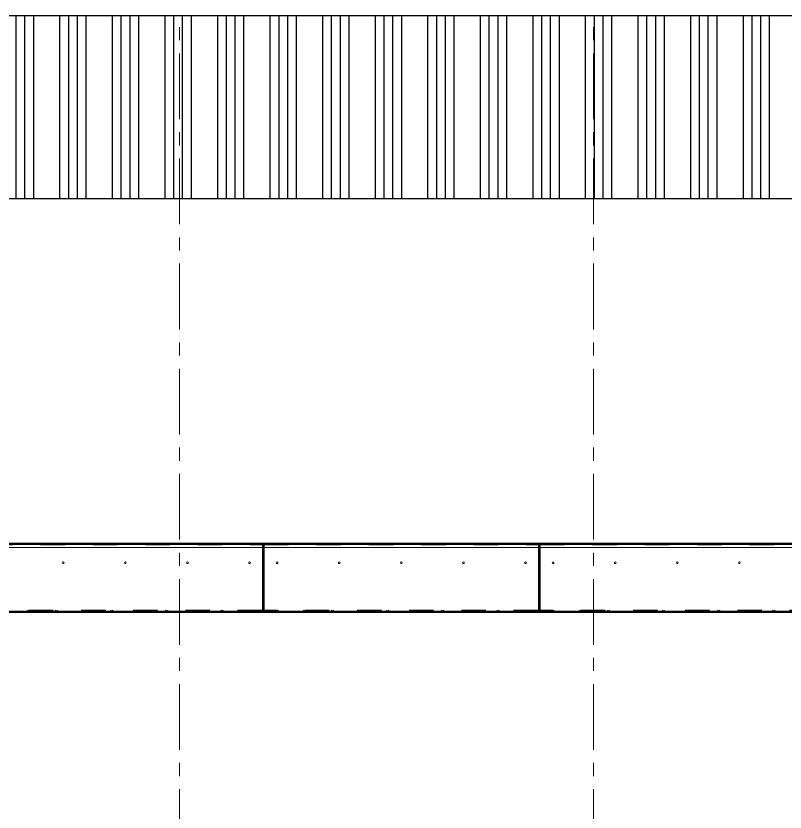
# Model space of a CAD drawing. Header units: millimetres. Extents: x 3220 to 226993, y 817 to 176024.
# Drawn here: x 160082 to 165657, y 105095 to 110866 of the extents above; entities that cross this region are included whole.
import ezdxf

# ---------------------------------------------------------------- set-up
doc = ezdxf.new("R2010")
doc.units = ezdxf.units.MM
doc.linetypes.add('AXES', pattern=[50.8, 31.75, -6.35, 6.35, -6.35])
doc.linetypes.add('DASHED', pattern=[15, 7, -8])
doc.layers.add('Axe', color=1, linetype='AXES', lineweight=9)
for name, color, linetype, lineweight, true_color in [('Sichtbare Kanten(DIN)', 7, 'Continuous', 50, 0x3f3f3f), ('Sichtbare tangentiale Kanten(DIN)', 7, 'Continuous', 50, 0x3f3f3f), ('Verdeckte Kanten(DIN)', 7, 'DASHED', 35, 0x3f3f3f), ('Verdeckte tangentiale Kanten(DIN)', 7, 'DASHED', 35, 0x3f3f3f)]:
    doc.layers.add(name, color=color, linetype=linetype, lineweight=lineweight, true_color=true_color)

# ---------------------------------------------------------------- blocks, each defined once
blk = doc.blocks.new('section c-d')
h = blk.add_hatch()
h.set_pattern_fill('ANSI34', color=252, scale=20, angle=45)
h.paths.add_polyline_path([(-150, 32000), (0, 32000), (0, 33323.9), (-150, 33323.9)])
h.paths.add_polyline_path([(0, 33323.9), (0, 32000), (3000, 32000), (3000, 33323.9)])
h.paths.add_polyline_path([(6000, 32000), (6000, 33323.9), (3000, 33323.9), (3000, 32000)])
h.paths.add_polyline_path([(9000, 32000), (9000, 33323.9), (6000, 33323.9), (6000, 32000)])
h.paths.add_polyline_path([(9000, 33323.9), (9000, 32000), (24150, 32000), (24150, 33323.9)])
blk.add_lwpolyline([(-150, 32000), (24150, 32000), (24150, 33323.9), (-150, 33323.9)], close=True)
at = {"layer": 'Axe', "ltscale": 15}
for p, q in [((12000, -4000), (12000, 33323.9)), ((15000, -4000), (15000, 33323.9))]:
    blk.add_line(p, q, dxfattribs=at)
blk = doc.blocks.new('TKF 300 2000 F')
at = {"layer": 'Sichtbare Kanten(DIN)', "color": 5, "lineweight": 0}
for p, q in [((-2000, 495), (-2000, 492)), ((-2000, 495), (-1999, 495)), ((-2000, 492), (-1999, 492)), ((-1999, 491.9), (-2000, 491.9)), ((-2000, 7.1), (-2000, 491.9)), ((-1999, 497), (-1999, 502)), ((-1999, 502), (-1999, 502)), ((-1, 502), (-1999, 502)), ((-1999, 497), (-1999, 493.3)), ((-1999, 481.1), (-1999, 493.3)), ((-1999, 481.1), (-1999, 480.9)), ((-1997, 7.1), (-1997, 474.9)), ((-11, 471.1), (-1989, 471.1)), ((-1989, 470.9), (-11, 470.9)), ((-3, 474.9), (-3, 7.1)), ((-1, 502), (-1, 497)), ((-1, 502), (-1, 502)), ((-1, 493.3), (-1, 497)), ((-1, 495), (0, 495)), ((-1, 493.3), (-1, 481.1)), ((-1, 492), (0, 492)), ((-1, 491.9), (0, 491.9)), ((-1, 480.9), (-1, 481.1)), ((0, 495), (0, 492)), ((0, 491.9), (0, 7.1)), ((-1997, 7.1), (-2000, 7.1)), ((-2000, 7.1), (-2000, 7)), ((-2000, 4), (-2000, 7)), ((0, 7), (-2000, 7)), ((-2000, 4), (0, 4)), ((-2000, 0), (-2000, 4)), ((0, 4), (-2000, 4)), ((-1994, 10), (-1997, 10)), ((-1994, 10), (-1994, 7)), ((-6, 10), (-3, 10)), ((-6, 7), (-6, 10)), ((-3, 7.1), (0, 7.1)), ((0, 7), (0, 7.1)), ((0, 4), (0, 7)), ((0, 0), (0, 4)), ((-2000, 0), (0, 0))]:
    blk.add_line(p, q, dxfattribs=at)
for centre in [(-1900, 360), (-1450, 360), (-1000, 360), (-550, 360), (-100, 360)]:
    blk.add_circle(centre, 6, dxfattribs=at)
for centre, major_axis, start_param, end_param in [((-1989, 481.1), (-10, 0), 0, 1.570796), ((-1989, 480.9), (-10, 0), 0, 1.570796), ((-11, 481.1), (10, 0), 4.712389, 6.283185), ((-11, 480.9), (10, 0), 4.712389, 6.283185)]:
    blk.add_ellipse(centre, major_axis=major_axis, ratio=0.996195, start_param=start_param, end_param=end_param, dxfattribs=at)
for centre in [(-1950, 497.6), (-1760, 497.6), (-1570, 497.6), (-1380, 497.6), (-1190, 497.6), (-1000, 497.6), (-810, 497.6), (-620, 497.6), (-430, 497.6), (-240, 497.6), (-50, 497.6)]:
    blk.add_ellipse(centre, major_axis=(-5, 0), ratio=0.026186, dxfattribs=at)
at = {"layer": 'Sichtbare tangentiale Kanten(DIN)', "color": 5, "lineweight": 0}
for p, q in [((-1999, 502), (-1, 502)), ((-1999, 497), (-1, 497)), ((-1999, 493.3), (-1, 493.3)), ((-1994, 472.3), (-1994, 10)), ((-1989, 470.9), (-1989, 471.1)), ((-11, 471.1), (-11, 470.9)), ((-6, 10), (-6, 472.3)), ((-1994, 10), (-6, 10))]:
    blk.add_line(p, q, dxfattribs=at)
at = {"layer": 'Verdeckte Kanten(DIN)', "color": 5, "lineweight": 0, "ltscale": 0.571309}
for p, q in [((-2000, 489), (-1997, 489)), ((-1997, 475.5), (-2000, 475.5)), ((-1997, 463.5), (-2000, 463.5)), ((-1994, 495), (-1994, 492)), ((-1956, 492), (-1956, 495)), ((-1944, 492), (-1944, 495)), ((-1766, 492), (-1766, 495)), ((-1754, 492), (-1754, 495)), ((-1576, 492), (-1576, 495)), ((-1564, 492), (-1564, 495)), ((-1386, 492), (-1386, 495)), ((-1374, 492), (-1374, 495)), ((-1196, 492), (-1196, 495)), ((-1184, 492), (-1184, 495)), ((-1006, 492), (-1006, 495)), ((-994, 492), (-994, 495)), ((-816, 492), (-816, 495)), ((-804, 492), (-804, 495)), ((-626, 492), (-626, 495)), ((-614, 492), (-614, 495)), ((-436, 492), (-436, 495)), ((-424, 492), (-424, 495)), ((-246, 492), (-246, 495)), ((-234, 492), (-234, 495)), ((-56, 492), (-56, 495)), ((-44, 492), (-44, 495)), ((-6, 492), (-6, 495)), ((-3, 489), (0, 489)), ((0, 475.5), (-3, 475.5)), ((0, 463.5), (-3, 463.5)), ((-1997, 365.5), (-2000, 365.5)), ((-1997, 353.5), (-2000, 353.5)), ((0, 365.5), (-3, 365.5)), ((0, 353.5), (-3, 353.5)), ((-1997, 255.5), (-2000, 255.5)), ((-1997, 243.5), (-2000, 243.5)), ((0, 255.5), (-3, 255.5)), ((0, 243.5), (-3, 243.5)), ((-1997, 145.5), (-2000, 145.5)), ((-1997, 133.5), (-2000, 133.5)), ((0, 145.5), (-3, 145.5)), ((0, 133.5), (-3, 133.5)), ((-1997, 35.5), (-2000, 35.5)), ((-1997, 23.5), (-2000, 23.5)), ((-1997, 10), (-2000, 10)), ((-1994, 7), (-1994, 4)), ((-1956, 7), (-1956, 4)), ((-1944, 7), (-1944, 4)), ((-1856, 7), (-1856, 4)), ((-1844, 7), (-1844, 4)), ((-1756, 7), (-1756, 4)), ((-1744, 7), (-1744, 4)), ((-1656, 7), (-1656, 4)), ((-1644, 7), (-1644, 4)), ((-1556, 7), (-1556, 4)), ((-1544, 7), (-1544, 4)), ((-1456, 7), (-1456, 4)), ((-1444, 7), (-1444, 4)), ((-1356, 7), (-1356, 4)), ((-1344, 7), (-1344, 4)), ((-1256, 7), (-1256, 4)), ((-1244, 7), (-1244, 4)), ((-1156, 7), (-1156, 4)), ((-1144, 7), (-1144, 4)), ((-1056, 7), (-1056, 4)), ((-1044, 7), (-1044, 4)), ((-956, 7), (-956, 4)), ((-944, 7), (-944, 4)), ((-856, 7), (-856, 4)), ((-844, 7), (-844, 4)), ((-756, 7), (-756, 4)), ((-744, 7), (-744, 4)), ((-656, 7), (-656, 4)), ((-644, 7), (-644, 4)), ((-556, 7), (-556, 4)), ((-544, 7), (-544, 4)), ((-456, 7), (-456, 4)), ((-444, 7), (-444, 4)), ((-356, 7), (-356, 4)), ((-344, 7), (-344, 4)), ((-256, 7), (-256, 4)), ((-244, 7), (-244, 4)), ((-156, 7), (-156, 4)), ((-144, 7), (-144, 4)), ((-56, 7), (-56, 4)), ((-44, 7), (-44, 4)), ((-6, 7), (-6, 4)), ((0, 35.5), (-3, 35.5)), ((0, 23.5), (-3, 23.5)), ((0, 10), (-3, 10))]:
    blk.add_line(p, q, dxfattribs=at)
at = {"layer": 'Verdeckte Kanten(DIN)', "color": 5, "lineweight": 0, "ltscale": 25.437323}
for p, q in [((-1, 500), (-1999, 500)), ((-1999, 492), (-1, 492))]:
    blk.add_line(p, q, dxfattribs=at)
at = {"layer": 'Verdeckte Kanten(DIN)', "color": 5, "lineweight": 0, "ltscale": 0.380839}
for p, q in [((-1997, 491.9), (-1999, 491.9)), ((-3, 491.9), (-1, 491.9))]:
    blk.add_line(p, q, dxfattribs=at)
at = {"layer": 'Verdeckte Kanten(DIN)', "color": 5, "lineweight": 0, "ltscale": 3.233633}
for p, q in [((-1997, 474.9), (-1997, 491.9)), ((-3, 491.9), (-3, 474.9))]:
    blk.add_line(p, q, dxfattribs=at)
at = {"layer": 'Verdeckte Kanten(DIN)', "color": 5, "lineweight": 0, "ltscale": 0.897467}
for p, q in [((-1994, 489), (-1997, 489)), ((-1994, 492), (-1994, 489)), ((-6, 489), (-6, 492)), ((-6, 489), (-3, 489))]:
    blk.add_line(p, q, dxfattribs=at)
at = {"layer": 'Verdeckte Kanten(DIN)', "color": 5, "lineweight": 0, "ltscale": 0.38097}
for p, q in [((-1955, 495.6), (-1955, 497.6)), ((-1945, 495.6), (-1945, 497.6)), ((-1765, 495.6), (-1765, 497.6)), ((-1755, 495.6), (-1755, 497.6)), ((-1575, 495.6), (-1575, 497.6)), ((-1565, 495.6), (-1565, 497.6)), ((-1385, 495.6), (-1385, 497.6)), ((-1375, 495.6), (-1375, 497.6)), ((-1195, 495.6), (-1195, 497.6)), ((-1185, 495.6), (-1185, 497.6)), ((-1005, 495.6), (-1005, 497.6)), ((-995, 495.6), (-995, 497.6)), ((-815, 495.6), (-815, 497.6)), ((-805, 495.6), (-805, 497.6)), ((-625, 495.6), (-625, 497.6)), ((-615, 495.6), (-615, 497.6)), ((-435, 495.6), (-435, 497.6)), ((-425, 495.6), (-425, 497.6)), ((-245, 495.6), (-245, 497.6)), ((-235, 495.6), (-235, 497.6)), ((-55, 495.6), (-55, 497.6)), ((-45, 495.6), (-45, 497.6))]:
    blk.add_line(p, q, dxfattribs=at)
at = {"layer": 'Verdeckte Kanten(DIN)', "color": 5, "lineweight": 0, "ltscale": 1.971787}
for p, q in [((-2000, 13.3), (-1990, 16)), ((-10, 16), (0, 13.3))]:
    blk.add_line(p, q, dxfattribs=at)
at = {"layer": 'Verdeckte Kanten(DIN)', "color": 5, "lineweight": 0, "ltscale": 25.208158}
blk.add_line((-1990, 16), (-10, 16), dxfattribs=at)
at = {"layer": 'Verdeckte Kanten(DIN)', "color": 5, "lineweight": 0, "ltscale": 0.761779}
for p, q in [((-1955, 0), (-1955, 4)), ((-1945, 0), (-1945, 4)), ((-1905, 0), (-1905, 4)), ((-1895, 0), (-1895, 4)), ((-1855, 0), (-1855, 4)), ((-1845, 0), (-1845, 4)), ((-1755, 0), (-1755, 4)), ((-1745, 0), (-1745, 4)), ((-1705, 0), (-1705, 4)), ((-1695, 0), (-1695, 4)), ((-1655, 0), (-1655, 4)), ((-1645, 0), (-1645, 4)), ((-1555, 0), (-1555, 4)), ((-1545, 0), (-1545, 4)), ((-1505, 0), (-1505, 4)), ((-1495, 0), (-1495, 4)), ((-1455, 0), (-1455, 4)), ((-1445, 0), (-1445, 4)), ((-1355, 0), (-1355, 4)), ((-1345, 0), (-1345, 4)), ((-1305, 0), (-1305, 4)), ((-1295, 0), (-1295, 4)), ((-1255, 0), (-1255, 4)), ((-1245, 0), (-1245, 4)), ((-1155, 0), (-1155, 4)), ((-1145, 0), (-1145, 4)), ((-1105, 0), (-1105, 4)), ((-1095, 0), (-1095, 4)), ((-1055, 0), (-1055, 4)), ((-1045, 0), (-1045, 4)), ((-955, 0), (-955, 4)), ((-945, 0), (-945, 4)), ((-905, 0), (-905, 4)), ((-895, 0), (-895, 4)), ((-855, 0), (-855, 4)), ((-845, 0), (-845, 4)), ((-755, 0), (-755, 4)), ((-745, 0), (-745, 4)), ((-705, 0), (-705, 4)), ((-695, 0), (-695, 4)), ((-655, 0), (-655, 4)), ((-645, 0), (-645, 4)), ((-555, 0), (-555, 4)), ((-545, 0), (-545, 4)), ((-505, 0), (-505, 4)), ((-495, 0), (-495, 4)), ((-455, 0), (-455, 4)), ((-445, 0), (-445, 4)), ((-355, 0), (-355, 4)), ((-345, 0), (-345, 4)), ((-305, 0), (-305, 4)), ((-295, 0), (-295, 4)), ((-255, 0), (-255, 4)), ((-245, 0), (-245, 4)), ((-155, 0), (-155, 4)), ((-145, 0), (-145, 4)), ((-105, 0), (-105, 4)), ((-95, 0), (-95, 4)), ((-55, 0), (-55, 4)), ((-45, 0), (-45, 4))]:
    blk.add_line(p, q, dxfattribs=at)
at = {"layer": 'Verdeckte Kanten(DIN)', "color": 5, "lineweight": 0, "ltscale": 1.104296}
for p, q in [((-1904.5, 11.9), (-1908.6, 16)), ((-1895.5, 11.9), (-1891.4, 16)), ((-1704.5, 11.9), (-1708.6, 16)), ((-1695.5, 11.9), (-1691.4, 16)), ((-1504.5, 11.9), (-1508.6, 16)), ((-1495.5, 11.9), (-1491.4, 16)), ((-1304.5, 11.9), (-1308.6, 16)), ((-1295.5, 11.9), (-1291.4, 16)), ((-1104.5, 11.9), (-1108.6, 16)), ((-1095.5, 11.9), (-1091.4, 16)), ((-904.5, 11.9), (-908.6, 16)), ((-895.5, 11.9), (-891.4, 16)), ((-704.5, 11.9), (-708.6, 16)), ((-695.5, 11.9), (-691.4, 16)), ((-504.5, 11.9), (-508.6, 16)), ((-495.5, 11.9), (-491.4, 16)), ((-304.5, 11.9), (-308.6, 16)), ((-295.5, 11.9), (-291.4, 16)), ((-104.5, 11.9), (-108.6, 16)), ((-95.5, 11.9), (-91.4, 16))]:
    blk.add_line(p, q, dxfattribs=at)
at = {"layer": 'Verdeckte Kanten(DIN)', "color": 5, "lineweight": 0, "ltscale": 2.692601}
for p, q in [((-1904.5, 11.9), (-1895.5, 11.9)), ((-1704.5, 11.9), (-1695.5, 11.9)), ((-1504.5, 11.9), (-1495.5, 11.9)), ((-1304.5, 11.9), (-1295.5, 11.9)), ((-1104.5, 11.9), (-1095.5, 11.9)), ((-904.5, 11.9), (-895.5, 11.9)), ((-704.5, 11.9), (-695.5, 11.9)), ((-504.5, 11.9), (-495.5, 11.9)), ((-304.5, 11.9), (-295.5, 11.9)), ((-104.5, 11.9), (-95.5, 11.9))]:
    blk.add_line(p, q, dxfattribs=at)
at = {"layer": 'Verdeckte Kanten(DIN)', "color": 5, "lineweight": 0, "ltscale": 1.50461}
for p, q in [((-1904.5, 4), (-1904.5, 11.9)), ((-1895.5, 4), (-1895.5, 11.9)), ((-1704.5, 4), (-1704.5, 11.9)), ((-1695.5, 4), (-1695.5, 11.9)), ((-1504.5, 4), (-1504.5, 11.9)), ((-1495.5, 4), (-1495.5, 11.9)), ((-1304.5, 4), (-1304.5, 11.9)), ((-1295.5, 4), (-1295.5, 11.9)), ((-1104.5, 4), (-1104.5, 11.9)), ((-1095.5, 4), (-1095.5, 11.9)), ((-904.5, 4), (-904.5, 11.9)), ((-895.5, 4), (-895.5, 11.9)), ((-704.5, 4), (-704.5, 11.9)), ((-695.5, 4), (-695.5, 11.9)), ((-504.5, 4), (-504.5, 11.9)), ((-495.5, 4), (-495.5, 11.9)), ((-304.5, 4), (-304.5, 11.9)), ((-295.5, 4), (-295.5, 11.9)), ((-104.5, 4), (-104.5, 11.9)), ((-95.5, 4), (-95.5, 11.9))]:
    blk.add_line(p, q, dxfattribs=at)
at = {"layer": 'Verdeckte Kanten(DIN)', "color": 5, "lineweight": 0, "ltscale": 5.984706}
for centre in [(-1950, 495.6), (-1760, 495.6), (-1570, 495.6), (-1380, 495.6), (-1190, 495.6), (-1000, 495.6), (-810, 495.6), (-620, 495.6), (-430, 495.6), (-240, 495.6), (-50, 495.6)]:
    blk.add_ellipse(centre, major_axis=(5, 0), ratio=0.026186, dxfattribs=at)
at = {"layer": 'Verdeckte tangentiale Kanten(DIN)', "color": 5, "lineweight": 0, "ltscale": 25.437323}
for p, q in [((-1, 500), (-1999, 500)), ((-1, 495), (-1999, 495)), ((-1, 493.2), (-1999, 493.2))]:
    blk.add_line(p, q, dxfattribs=at)
at = {"layer": 'Verdeckte tangentiale Kanten(DIN)', "color": 5, "lineweight": 0, "ltscale": 3.18604}
for p, q in [((-1994, 489), (-1994, 472.3)), ((-6, 472.3), (-6, 489))]:
    blk.add_line(p, q, dxfattribs=at)
at = {"layer": 'Verdeckte tangentiale Kanten(DIN)', "color": 5, "lineweight": 0, "ltscale": 25.310009}
blk.add_line((-6, 489), (-1994, 489), dxfattribs=at)
blk = doc.blocks.new('126')
for p in [(-9022, -502), (-7022, -502), (-5022, -502)]:
    blk.add_blockref('TKF 300 2000 F', p)

msp = doc.modelspace()

# ---------------------------------------------------------------- block references
at = {"color": 2}
msp.add_blockref('section c-d', (149268.2, 77542.4), dxfattribs=at)
at = {"xscale": -1}
msp.add_blockref('126', (154853.2, 107044.4), dxfattribs=at)

doc.saveas('drawing.dxf')
